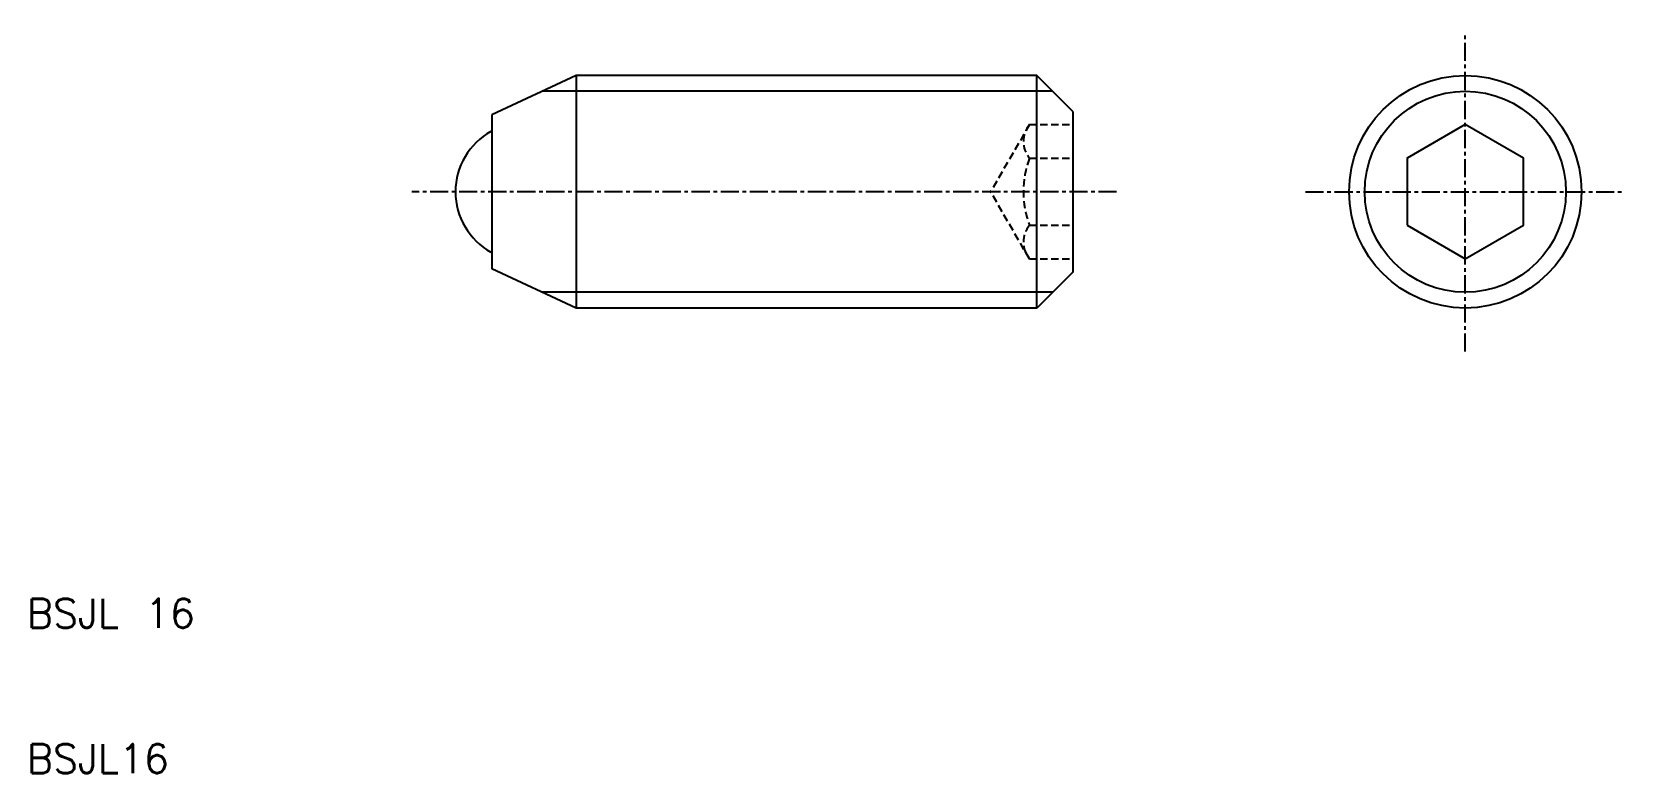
# Model space of a CAD drawing. Extents: x 10 to 120, y 10 to 61.
import ezdxf

# ---------------------------------------------------------------- set-up
doc = ezdxf.new("R2010")
doc.units = 0
doc.linetypes.add('CENTER', pattern=[2, 1.25, -0.25, 0.25, -0.25])
doc.linetypes.add('DASHED', pattern=[0.75, 0.5, -0.25])
doc.layers.get('0').update_dxf_attribs({"linetype": 'CONTINUOUS'})
doc.layers.add('CENTER', color=1, linetype='CENTER')
doc.styles.get("Standard").update_dxf_attribs({"font": 'txt.shx', "bigfont": 'bigfont.shx'})

msp = doc.modelspace()

# ---------------------------------------------------------------- linework, layer by layer
at = {"color": 7, "linetype": 'CONTINUOUS'}
for p, q in [((47.8, 58), (42, 55.3)), ((79.5, 58), (47.8, 58)), ((47.8, 58), (47.8, 42)), ((79.5, 42), (79.5, 58)), ((82, 55.5), (79.5, 58)), ((42, 55.3), (42, 44.7)), ((82, 44.5), (82, 55.5)), ((47.8, 42), (42, 44.7)), ((82, 44.5), (79.5, 42)), ((79.5, 42), (47.8, 42))]:
    msp.add_line(p, q, dxfattribs=at)
at = {"color": 3, "linetype": 'CONTINUOUS'}
for p, q in [((80.58, 56.92), (45.48, 56.92)), ((80.58, 43.08), (45.48, 43.08))]:
    msp.add_line(p, q, dxfattribs=at)
at = {"color": 3, "linetype": 'DASHED'}
for p, q in [((79, 54.62), (76.33, 50)), ((79, 54.62), (82, 54.62)), ((79, 52.31), (82, 52.31)), ((79, 45.38), (76.33, 50)), ((79, 47.69), (82, 47.69)), ((79, 45.38), (82, 45.38))]:
    msp.add_line(p, q, dxfattribs=at)
at = {"color": 7, "linetype": 'CONTINUOUS'}
msp.add_lwpolyline([(105, 47.69), (109, 45.38), (113, 47.69), (113, 52.31), (109, 54.62), (105, 52.31)], close=True, dxfattribs=at)
msp.add_circle((109, 50), 8, dxfattribs=at)
at = {"color": 3, "linetype": 'CONTINUOUS'}
msp.add_circle((109, 50), 6.92, dxfattribs=at)
at = {"color": 7, "linetype": 'CONTINUOUS'}
msp.add_arc((44.25, 50), 4.75, 119.0593, 240.9407, dxfattribs=at)
at = {"color": 3, "linetype": 'DASHED'}
for centre, radius, start, end in [((80.41, 53.46), 1.82, 140.6799, 219.3201), ((85.26, 50), 6.67, 159.7438, 200.2562), ((80.41, 46.54), 1.82, 140.6799, 219.3201)]:
    msp.add_arc(centre, radius, start, end, dxfattribs=at)
at = {"layer": 'CENTER'}
for p, q in [((109, 39), (109, 61)), ((85, 50), (36.5, 50)), ((98, 50), (120, 50))]:
    msp.add_line(p, q, dxfattribs=at)

# ---------------------------------------------------------------- texts
at = {"color": 7, "linetype": 'CONTINUOUS'}
for s, p in [('BSJL 16', (10, 20)), ('BSJL16', (10, 10))]:
    msp.add_text(s, height=2, dxfattribs=at).set_placement(p)

doc.saveas('drawing.dxf')
